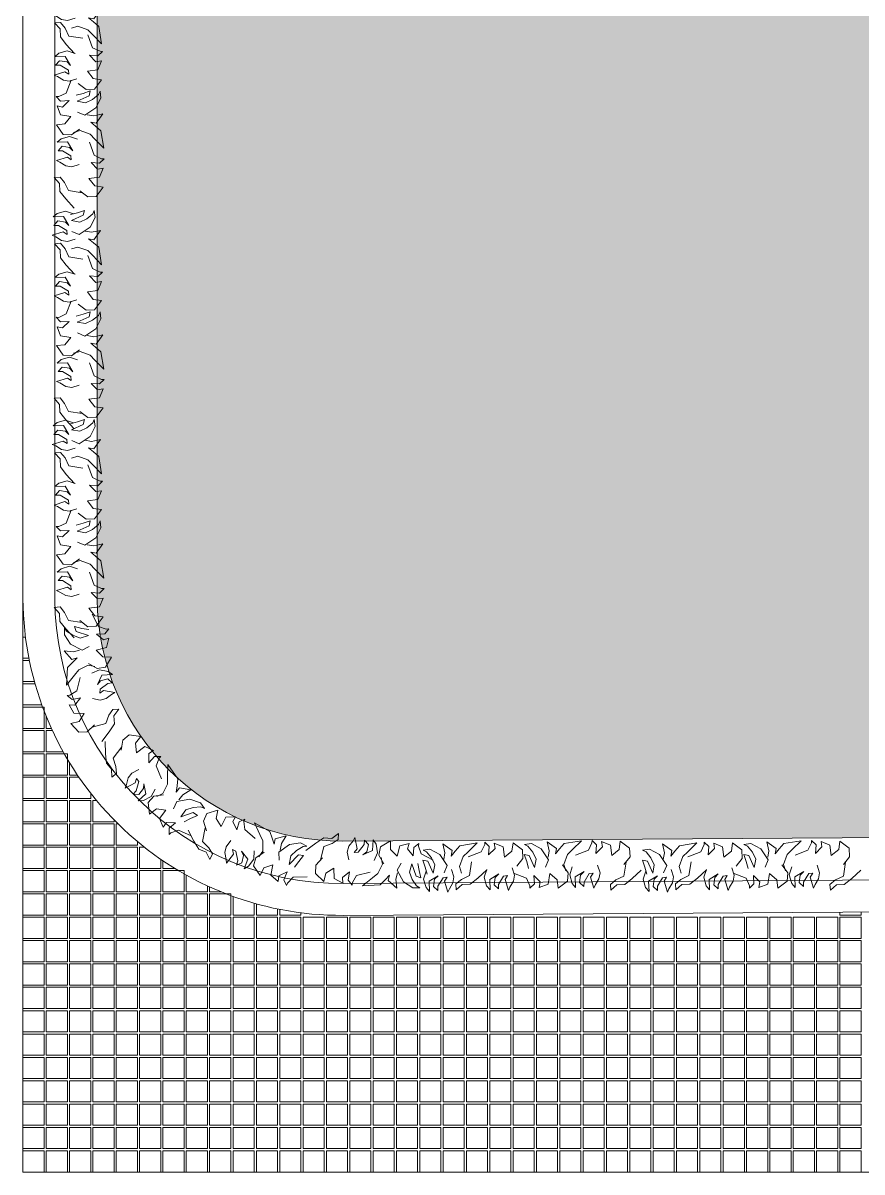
# Model space of a CAD drawing. Header units: millimetres. Extents: x -225363 to 347188, y -782467 to 813415.
# Drawn here: x 3689 to 7643, y 5775 to 11188 of the extents above; entities that cross this region are included whole.
import ezdxf

# ---------------------------------------------------------------- set-up
doc = ezdxf.new("R2010")
doc.units = ezdxf.units.MM
doc.layers.add('Xref SCN', color=8, linetype='Continuous', lineweight=0)

# ---------------------------------------------------------------- blocks, each defined once
blk = doc.blocks.new('tre')
at = {"layer": 'Xref SCN', "ltscale": 100}
for points in [[(220, 3680), (-60, 3640), (-140, 3480), (-230, 3370), (-350, 3380), (-240, 3500), (-230, 3660), (-110, 3810), (60, 3990)], [(350, 2660), (450, 2920), (600, 2990), (650, 2990), (560, 3080), (390, 3070), (520, 3200), (630, 3180), (560, 3360), (350, 3390), (470, 3540), (640, 3560), (500, 3750), (330, 3760), (170, 3640)], [(150, 3110), (0, 3160), (-120, 3140), (-240, 3070), (-310, 3040), (-90, 2970), (-10, 3020), (-20, 2940), (-190, 2840), (-280, 2840), (-200, 2750), (-50, 2770), (20, 2840), (-90, 2660), (-300, 2670), (-220, 2600), (-50, 2550), (110, 2600)], [(300, 2110), (430, 2130), (610, 2090), (480, 2280), (370, 2260), (470, 2340), (580, 2430), (640, 2780), (460, 2600), (360, 2500), (160, 2430), (30, 2470)], [(-30, 1420), (-130, 1680), (-280, 1750), (-330, 1750), (-240, 1840), (-70, 1830), (-200, 1960), (-310, 1940), (-240, 2120), (-30, 2150), (-150, 2300), (-320, 2320), (-180, 2510), (-10, 2520), (150, 2400)], [(70, 1720), (210, 1680), (350, 1630), (330, 1730), (90, 1840), (260, 1870), (400, 1800), (520, 1700), (550, 1630), (570, 1770), (470, 1970), (250, 2120), (100, 2060)], [(80, 1390), (-70, 1440), (-190, 1420), (-310, 1350), (-380, 1320), (-160, 1250), (-80, 1300), (-90, 1220), (-260, 1120), (-350, 1120), (-270, 1030), (-120, 1050), (-50, 1120), (-160, 940), (-370, 950), (-290, 880), (-120, 830), (40, 880)], [(290, 500), (390, 760), (540, 830), (590, 830), (500, 920), (330, 910), (460, 1040), (570, 1020), (500, 1200), (290, 1230), (410, 1380), (580, 1400), (440, 1590), (270, 1600), (110, 1480)], [(190, 570), (-90, 530), (-170, 370), (-260, 260), (-380, 270), (-270, 390), (-260, 550), (-140, 700), (30, 880)], [(230, 10), (360, 30), (540, -10), (410, 180), (300, 160), (400, 240), (510, 330), (570, 680), (390, 500), (290, 400), (90, 330), (-40, 370)], [(30, 170), (-120, 220), (-240, 200), (-360, 130), (-430, 100), (-210, 30), (-130, 80), (-140, 0), (-310, -100), (-400, -100), (-320, -190), (-170, -170), (-100, -100), (-210, -280), (-420, -270), (-340, -340), (-170, -390), (-10, -340)], [(-70, -320), (70, -360), (210, -410), (190, -310), (-50, -200), (120, -170), (260, -240), (380, -340), (410, -410), (430, -270), (330, -70), (110, 80), (-40, 20)]]:
    blk.add_lwpolyline(points, dxfattribs=at)
blk = doc.blocks.new('A$Cf999fc33')
at = {"layer": 'Xref SCN', "ltscale": 100}
for points in [[(73.8, 192), (72.9, 226.1), (69.8, 260.7), (91.3, 250.4), (102.2, 189.5), (118.9, 226.3), (111.2, 262.2), (95.5, 295.2), (81.4, 306.1), (114.3, 302.5), (153.8, 268.1), (175, 209.5), (152.7, 179)], [(175.7, 221.4), (187.8, 249.7), (189.2, 292.9), (224.7, 252.3), (213.8, 228.5), (237.7, 246.5), (264.5, 266.2), (347.4, 259.4), (296.1, 229.1), (267.6, 212.3), (240.1, 171), (241.5, 139.2)], [(303.3, 200.7), (368.1, 208.2), (392.7, 238.1), (395.6, 249.5), (410.7, 223.8), (398.6, 185.8), (435.6, 207.7), (437.5, 233.8), (474.2, 207.5), (468.8, 158.1), (509.8, 176.6), (524.2, 214), (559.1, 171.1), (551.5, 132), (515, 102.7)], [(0, 186.8), (53.1, 149), (60.2, 110.9), (57.3, 99.6), (83, 114.7), (90.6, 153.9), (112.5, 116.8), (101.6, 93), (146.5, 98.4), (165.5, 144.3), (192.5, 108.3), (187.1, 68.6), (238.4, 89.3), (250.5, 127.2), (232.7, 170.5)], [(393.6, 129.1), (396.2, 92.2), (384.7, 66.1), (361.8, 43), (350.9, 28.9), (347.9, 82.9), (363.9, 98.1), (345.2, 100.5), (312.6, 67.8), (307.4, 47.4), (291.6, 70.7), (304.9, 103.6), (324.8, 115.4), (277.6, 100.9), (267.6, 52.7), (256.4, 75), (255, 116.4), (275.7, 149.8)], [(526.9, 111.7), (501.6, 50.6), (460.6, 41.8), (430.4, 27.8), (425.7, 0), (459.3, 17.9), (496.2, 10.9), (537.2, 29.3), (587.9, 57.4)]]:
    blk.add_lwpolyline(points, dxfattribs=at)
blk = doc.blocks.new('A$C997e597b')
at = {"layer": 'Xref SCN', "ltscale": 3}
for points in [[(0.7, 2698.9), (0.7, 0)], [(28.8, 2420), (0.7, 2420), (0.7, 2520), (12.6, 2520)], [(54.7, 2310), (0.7, 2310), (0.7, 2410), (30.8, 2410)], [(89.7, 2200), (0.7, 2200), (0.7, 2300), (57.5, 2300)], [(134.4, 2090), (110.7, 2090), (110.7, 2145.1)], [(189.7, 1980), (110.7, 1980), (110.7, 2080), (138.9, 2080)], [(257.3, 1870), (220.7, 1870), (220.7, 1926.9)], [(320.7, 1782.9), (320.7, 1760), (220.7, 1760), (220.7, 1860), (264.1, 1860)], [(430.7, 1657.7), (430.7, 1650), (330.7, 1650), (330.7, 1750), (347.3, 1750)], [(540.7, 1556.4), (540.7, 1540), (440.7, 1540), (440.7, 1640), (448.4, 1640)], [(650.7, 1473), (650.7, 1430), (550.7, 1430), (550.7, 1530), (573.3, 1530)], [(716.9, 1430), (660.7, 1430), (660.7, 1466.2)], [(870.7, 1347.7), (870.7, 1320), (770.7, 1320), (770.7, 1398.6)], [(934.3, 1320), (880.7, 1320), (880.7, 1343.1)], [(1090.7, 1266.1), (1090.7, 1210), (990.7, 1210), (990.7, 1298.3)], [(1200.7, 1239.3), (1200.7, 1210), (1100.7, 1210), (1100.7, 1263.3)], [(1310.7, 1221), (1310.7, 1210), (1210.7, 1210), (1210.7, 1237.3)], [(3950.7, 1225.2), (3950.7, 1210), (3850.7, 1210), (3850.7, 1224.6)]]:
    blk.add_lwpolyline(points, dxfattribs=at)
for points in [[(0.7, 2190), (100.7, 2190), (100.7, 2090), (0.7, 2090)], [(0.7, 2080), (100.7, 2080), (100.7, 1980), (0.7, 1980)], [(0.7, 1970), (100.7, 1970), (100.7, 1870), (0.7, 1870)], [(110.7, 1970), (210.7, 1970), (210.7, 1870), (110.7, 1870)], [(0.7, 1860), (100.7, 1860), (100.7, 1760), (0.7, 1760)], [(110.7, 1860), (210.7, 1860), (210.7, 1760), (110.7, 1760)], [(0.7, 1750), (100.7, 1750), (100.7, 1650), (0.7, 1650)], [(110.7, 1750), (210.7, 1750), (210.7, 1650), (110.7, 1650)], [(220.7, 1750), (320.7, 1750), (320.7, 1650), (220.7, 1650)], [(0.7, 1640), (100.7, 1640), (100.7, 1540), (0.7, 1540)], [(110.7, 1640), (210.7, 1640), (210.7, 1540), (110.7, 1540)], [(220.7, 1640), (320.7, 1640), (320.7, 1540), (220.7, 1540)], [(330.7, 1640), (430.7, 1640), (430.7, 1540), (330.7, 1540)], [(0.7, 1530), (100.7, 1530), (100.7, 1430), (0.7, 1430)], [(110.7, 1530), (210.7, 1530), (210.7, 1430), (110.7, 1430)], [(220.7, 1530), (320.7, 1530), (320.7, 1430), (220.7, 1430)], [(330.7, 1530), (430.7, 1530), (430.7, 1430), (330.7, 1430)], [(440.7, 1530), (540.7, 1530), (540.7, 1430), (440.7, 1430)], [(0.7, 1420), (100.7, 1420), (100.7, 1320), (0.7, 1320)], [(110.7, 1420), (210.7, 1420), (210.7, 1320), (110.7, 1320)], [(220.7, 1420), (320.7, 1420), (320.7, 1320), (220.7, 1320)], [(330.7, 1420), (430.7, 1420), (430.7, 1320), (330.7, 1320)], [(440.7, 1420), (540.7, 1420), (540.7, 1320), (440.7, 1320)], [(550.7, 1420), (650.7, 1420), (650.7, 1320), (550.7, 1320)], [(660.7, 1420), (760.7, 1420), (760.7, 1320), (660.7, 1320)], [(0.7, 1310), (100.7, 1310), (100.7, 1210), (0.7, 1210)], [(110.7, 1310), (210.7, 1310), (210.7, 1210), (110.7, 1210)], [(220.7, 1310), (320.7, 1310), (320.7, 1210), (220.7, 1210)], [(330.7, 1310), (430.7, 1310), (430.7, 1210), (330.7, 1210)], [(440.7, 1310), (540.7, 1310), (540.7, 1210), (440.7, 1210)], [(550.7, 1310), (650.7, 1310), (650.7, 1210), (550.7, 1210)], [(660.7, 1310), (760.7, 1310), (760.7, 1210), (660.7, 1210)], [(770.7, 1310), (870.7, 1310), (870.7, 1210), (770.7, 1210)], [(880.7, 1310), (980.7, 1310), (980.7, 1210), (880.7, 1210)], [(0.7, 1200), (100.7, 1200), (100.7, 1100), (0.7, 1100)], [(110.7, 1200), (210.7, 1200), (210.7, 1100), (110.7, 1100)], [(220.7, 1200), (320.7, 1200), (320.7, 1100), (220.7, 1100)], [(330.7, 1200), (430.7, 1200), (430.7, 1100), (330.7, 1100)], [(440.7, 1200), (540.7, 1200), (540.7, 1100), (440.7, 1100)], [(550.7, 1200), (650.7, 1200), (650.7, 1100), (550.7, 1100)], [(660.7, 1200), (760.7, 1200), (760.7, 1100), (660.7, 1100)], [(770.7, 1200), (870.7, 1200), (870.7, 1100), (770.7, 1100)], [(880.7, 1200), (980.7, 1200), (980.7, 1100), (880.7, 1100)], [(990.7, 1200), (1090.7, 1200), (1090.7, 1100), (990.7, 1100)], [(1100.7, 1200), (1200.7, 1200), (1200.7, 1100), (1100.7, 1100)], [(1210.7, 1200), (1310.7, 1200), (1310.7, 1100), (1210.7, 1100)], [(1320.7, 1200), (1420.7, 1200), (1420.7, 1100), (1320.7, 1100)], [(1430.7, 1200), (1530.7, 1200), (1530.7, 1100), (1430.7, 1100)], [(1540.7, 1200), (1640.7, 1200), (1640.7, 1100), (1540.7, 1100)], [(1650.7, 1200), (1750.7, 1200), (1750.7, 1100), (1650.7, 1100)], [(1760.7, 1200), (1860.7, 1200), (1860.7, 1100), (1760.7, 1100)], [(1870.7, 1200), (1970.7, 1200), (1970.7, 1100), (1870.7, 1100)], [(1980.7, 1200), (2080.7, 1200), (2080.7, 1100), (1980.7, 1100)], [(2090.7, 1200), (2190.7, 1200), (2190.7, 1100), (2090.7, 1100)], [(2200.7, 1200), (2300.7, 1200), (2300.7, 1100), (2200.7, 1100)], [(2310.7, 1200), (2410.7, 1200), (2410.7, 1100), (2310.7, 1100)], [(2420.7, 1200), (2520.7, 1200), (2520.7, 1100), (2420.7, 1100)], [(2530.7, 1200), (2630.7, 1200), (2630.7, 1100), (2530.7, 1100)], [(2640.7, 1200), (2740.7, 1200), (2740.7, 1100), (2640.7, 1100)], [(2750.7, 1200), (2850.7, 1200), (2850.7, 1100), (2750.7, 1100)], [(2860.7, 1200), (2960.7, 1200), (2960.7, 1100), (2860.7, 1100)], [(2970.7, 1200), (3070.7, 1200), (3070.7, 1100), (2970.7, 1100)], [(3080.7, 1200), (3180.7, 1200), (3180.7, 1100), (3080.7, 1100)], [(3190.7, 1200), (3290.7, 1200), (3290.7, 1100), (3190.7, 1100)], [(3300.7, 1200), (3400.7, 1200), (3400.7, 1100), (3300.7, 1100)], [(3410.7, 1200), (3510.7, 1200), (3510.7, 1100), (3410.7, 1100)], [(3520.7, 1200), (3620.7, 1200), (3620.7, 1100), (3520.7, 1100)], [(3630.7, 1200), (3730.7, 1200), (3730.7, 1100), (3630.7, 1100)], [(3740.7, 1200), (3840.7, 1200), (3840.7, 1100), (3740.7, 1100)], [(3850.7, 1200), (3950.7, 1200), (3950.7, 1100), (3850.7, 1100)], [(0.7, 1090), (100.7, 1090), (100.7, 990), (0.7, 990)], [(110.7, 1090), (210.7, 1090), (210.7, 990), (110.7, 990)], [(220.7, 1090), (320.7, 1090), (320.7, 990), (220.7, 990)], [(330.7, 1090), (430.7, 1090), (430.7, 990), (330.7, 990)], [(440.7, 1090), (540.7, 1090), (540.7, 990), (440.7, 990)], [(550.7, 1090), (650.7, 1090), (650.7, 990), (550.7, 990)], [(660.7, 1090), (760.7, 1090), (760.7, 990), (660.7, 990)], [(770.7, 1090), (870.7, 1090), (870.7, 990), (770.7, 990)], [(880.7, 1090), (980.7, 1090), (980.7, 990), (880.7, 990)], [(990.7, 1090), (1090.7, 1090), (1090.7, 990), (990.7, 990)], [(1100.7, 1090), (1200.7, 1090), (1200.7, 990), (1100.7, 990)], [(1210.7, 1090), (1310.7, 1090), (1310.7, 990), (1210.7, 990)], [(1320.7, 1090), (1420.7, 1090), (1420.7, 990), (1320.7, 990)], [(1430.7, 1090), (1530.7, 1090), (1530.7, 990), (1430.7, 990)], [(1540.7, 1090), (1640.7, 1090), (1640.7, 990), (1540.7, 990)], [(1650.7, 1090), (1750.7, 1090), (1750.7, 990), (1650.7, 990)], [(1760.7, 1090), (1860.7, 1090), (1860.7, 990), (1760.7, 990)], [(1870.7, 1090), (1970.7, 1090), (1970.7, 990), (1870.7, 990)], [(1980.7, 1090), (2080.7, 1090), (2080.7, 990), (1980.7, 990)], [(2090.7, 1090), (2190.7, 1090), (2190.7, 990), (2090.7, 990)], [(2200.7, 1090), (2300.7, 1090), (2300.7, 990), (2200.7, 990)], [(2310.7, 1090), (2410.7, 1090), (2410.7, 990), (2310.7, 990)], [(2420.7, 1090), (2520.7, 1090), (2520.7, 990), (2420.7, 990)], [(2530.7, 1090), (2630.7, 1090), (2630.7, 990), (2530.7, 990)], [(2640.7, 1090), (2740.7, 1090), (2740.7, 990), (2640.7, 990)], [(2750.7, 1090), (2850.7, 1090), (2850.7, 990), (2750.7, 990)], [(2860.7, 1090), (2960.7, 1090), (2960.7, 990), (2860.7, 990)], [(2970.7, 1090), (3070.7, 1090), (3070.7, 990), (2970.7, 990)], [(3080.7, 1090), (3180.7, 1090), (3180.7, 990), (3080.7, 990)], [(3190.7, 1090), (3290.7, 1090), (3290.7, 990), (3190.7, 990)], [(3300.7, 1090), (3400.7, 1090), (3400.7, 990), (3300.7, 990)], [(3410.7, 1090), (3510.7, 1090), (3510.7, 990), (3410.7, 990)], [(3520.7, 1090), (3620.7, 1090), (3620.7, 990), (3520.7, 990)], [(3630.7, 1090), (3730.7, 1090), (3730.7, 990), (3630.7, 990)], [(3740.7, 1090), (3840.7, 1090), (3840.7, 990), (3740.7, 990)], [(3850.7, 1090), (3950.7, 1090), (3950.7, 990), (3850.7, 990)], [(0.7, 980), (100.7, 980), (100.7, 880), (0.7, 880)], [(110.7, 980), (210.7, 980), (210.7, 880), (110.7, 880)], [(220.7, 980), (320.7, 980), (320.7, 880), (220.7, 880)], [(330.7, 980), (430.7, 980), (430.7, 880), (330.7, 880)], [(440.7, 980), (540.7, 980), (540.7, 880), (440.7, 880)], [(550.7, 980), (650.7, 980), (650.7, 880), (550.7, 880)], [(660.7, 980), (760.7, 980), (760.7, 880), (660.7, 880)], [(770.7, 980), (870.7, 980), (870.7, 880), (770.7, 880)], [(880.7, 980), (980.7, 980), (980.7, 880), (880.7, 880)], [(990.7, 980), (1090.7, 980), (1090.7, 880), (990.7, 880)], [(1100.7, 980), (1200.7, 980), (1200.7, 880), (1100.7, 880)], [(1210.7, 980), (1310.7, 980), (1310.7, 880), (1210.7, 880)], [(1320.7, 980), (1420.7, 980), (1420.7, 880), (1320.7, 880)], [(1430.7, 980), (1530.7, 980), (1530.7, 880), (1430.7, 880)], [(1540.7, 980), (1640.7, 980), (1640.7, 880), (1540.7, 880)], [(1650.7, 980), (1750.7, 980), (1750.7, 880), (1650.7, 880)], [(1760.7, 980), (1860.7, 980), (1860.7, 880), (1760.7, 880)], [(1870.7, 980), (1970.7, 980), (1970.7, 880), (1870.7, 880)], [(1980.7, 980), (2080.7, 980), (2080.7, 880), (1980.7, 880)], [(2090.7, 980), (2190.7, 980), (2190.7, 880), (2090.7, 880)], [(2200.7, 980), (2300.7, 980), (2300.7, 880), (2200.7, 880)], [(2310.7, 980), (2410.7, 980), (2410.7, 880), (2310.7, 880)], [(2420.7, 980), (2520.7, 980), (2520.7, 880), (2420.7, 880)], [(2530.7, 980), (2630.7, 980), (2630.7, 880), (2530.7, 880)], [(2640.7, 980), (2740.7, 980), (2740.7, 880), (2640.7, 880)], [(2750.7, 980), (2850.7, 980), (2850.7, 880), (2750.7, 880)], [(2860.7, 980), (2960.7, 980), (2960.7, 880), (2860.7, 880)], [(2970.7, 980), (3070.7, 980), (3070.7, 880), (2970.7, 880)], [(3080.7, 980), (3180.7, 980), (3180.7, 880), (3080.7, 880)], [(3190.7, 980), (3290.7, 980), (3290.7, 880), (3190.7, 880)], [(3300.7, 980), (3400.7, 980), (3400.7, 880), (3300.7, 880)], [(3410.7, 980), (3510.7, 980), (3510.7, 880), (3410.7, 880)], [(3520.7, 980), (3620.7, 980), (3620.7, 880), (3520.7, 880)], [(3630.7, 980), (3730.7, 980), (3730.7, 880), (3630.7, 880)], [(3740.7, 980), (3840.7, 980), (3840.7, 880), (3740.7, 880)], [(3850.7, 980), (3950.7, 980), (3950.7, 880), (3850.7, 880)], [(0.7, 870), (100.7, 870), (100.7, 770), (0.7, 770)], [(110.7, 870), (210.7, 870), (210.7, 770), (110.7, 770)], [(220.7, 870), (320.7, 870), (320.7, 770), (220.7, 770)], [(330.7, 870), (430.7, 870), (430.7, 770), (330.7, 770)], [(440.7, 870), (540.7, 870), (540.7, 770), (440.7, 770)], [(550.7, 870), (650.7, 870), (650.7, 770), (550.7, 770)], [(660.7, 870), (760.7, 870), (760.7, 770), (660.7, 770)], [(770.7, 870), (870.7, 870), (870.7, 770), (770.7, 770)], [(880.7, 870), (980.7, 870), (980.7, 770), (880.7, 770)], [(990.7, 870), (1090.7, 870), (1090.7, 770), (990.7, 770)], [(1100.7, 870), (1200.7, 870), (1200.7, 770), (1100.7, 770)], [(1210.7, 870), (1310.7, 870), (1310.7, 770), (1210.7, 770)], [(1320.7, 870), (1420.7, 870), (1420.7, 770), (1320.7, 770)], [(1430.7, 870), (1530.7, 870), (1530.7, 770), (1430.7, 770)], [(1540.7, 870), (1640.7, 870), (1640.7, 770), (1540.7, 770)], [(1650.7, 870), (1750.7, 870), (1750.7, 770), (1650.7, 770)], [(1760.7, 870), (1860.7, 870), (1860.7, 770), (1760.7, 770)], [(1870.7, 870), (1970.7, 870), (1970.7, 770), (1870.7, 770)], [(1980.7, 870), (2080.7, 870), (2080.7, 770), (1980.7, 770)], [(2090.7, 870), (2190.7, 870), (2190.7, 770), (2090.7, 770)], [(2200.7, 870), (2300.7, 870), (2300.7, 770), (2200.7, 770)], [(2310.7, 870), (2410.7, 870), (2410.7, 770), (2310.7, 770)], [(2420.7, 870), (2520.7, 870), (2520.7, 770), (2420.7, 770)], [(2530.7, 870), (2630.7, 870), (2630.7, 770), (2530.7, 770)], [(2640.7, 870), (2740.7, 870), (2740.7, 770), (2640.7, 770)], [(2750.7, 870), (2850.7, 870), (2850.7, 770), (2750.7, 770)], [(2860.7, 870), (2960.7, 870), (2960.7, 770), (2860.7, 770)], [(2970.7, 870), (3070.7, 870), (3070.7, 770), (2970.7, 770)], [(3080.7, 870), (3180.7, 870), (3180.7, 770), (3080.7, 770)], [(3190.7, 870), (3290.7, 870), (3290.7, 770), (3190.7, 770)], [(3300.7, 870), (3400.7, 870), (3400.7, 770), (3300.7, 770)], [(3410.7, 870), (3510.7, 870), (3510.7, 770), (3410.7, 770)], [(3520.7, 870), (3620.7, 870), (3620.7, 770), (3520.7, 770)], [(3630.7, 870), (3730.7, 870), (3730.7, 770), (3630.7, 770)], [(3740.7, 870), (3840.7, 870), (3840.7, 770), (3740.7, 770)], [(3850.7, 870), (3950.7, 870), (3950.7, 770), (3850.7, 770)], [(0.7, 760), (100.7, 760), (100.7, 660), (0.7, 660)], [(110.7, 760), (210.7, 760), (210.7, 660), (110.7, 660)], [(220.7, 760), (320.7, 760), (320.7, 660), (220.7, 660)], [(330.7, 760), (430.7, 760), (430.7, 660), (330.7, 660)], [(440.7, 760), (540.7, 760), (540.7, 660), (440.7, 660)], [(550.7, 760), (650.7, 760), (650.7, 660), (550.7, 660)], [(660.7, 760), (760.7, 760), (760.7, 660), (660.7, 660)], [(770.7, 760), (870.7, 760), (870.7, 660), (770.7, 660)], [(880.7, 760), (980.7, 760), (980.7, 660), (880.7, 660)], [(990.7, 760), (1090.7, 760), (1090.7, 660), (990.7, 660)], [(1100.7, 760), (1200.7, 760), (1200.7, 660), (1100.7, 660)], [(1210.7, 760), (1310.7, 760), (1310.7, 660), (1210.7, 660)], [(1320.7, 760), (1420.7, 760), (1420.7, 660), (1320.7, 660)], [(1430.7, 760), (1530.7, 760), (1530.7, 660), (1430.7, 660)], [(1540.7, 760), (1640.7, 760), (1640.7, 660), (1540.7, 660)], [(1650.7, 760), (1750.7, 760), (1750.7, 660), (1650.7, 660)], [(1760.7, 760), (1860.7, 760), (1860.7, 660), (1760.7, 660)], [(1870.7, 760), (1970.7, 760), (1970.7, 660), (1870.7, 660)], [(1980.7, 760), (2080.7, 760), (2080.7, 660), (1980.7, 660)], [(2090.7, 760), (2190.7, 760), (2190.7, 660), (2090.7, 660)], [(2200.7, 760), (2300.7, 760), (2300.7, 660), (2200.7, 660)], [(2310.7, 760), (2410.7, 760), (2410.7, 660), (2310.7, 660)], [(2420.7, 760), (2520.7, 760), (2520.7, 660), (2420.7, 660)], [(2530.7, 760), (2630.7, 760), (2630.7, 660), (2530.7, 660)], [(2640.7, 760), (2740.7, 760), (2740.7, 660), (2640.7, 660)], [(2750.7, 760), (2850.7, 760), (2850.7, 660), (2750.7, 660)], [(2860.7, 760), (2960.7, 760), (2960.7, 660), (2860.7, 660)], [(2970.7, 760), (3070.7, 760), (3070.7, 660), (2970.7, 660)], [(3080.7, 760), (3180.7, 760), (3180.7, 660), (3080.7, 660)], [(3190.7, 760), (3290.7, 760), (3290.7, 660), (3190.7, 660)], [(3300.7, 760), (3400.7, 760), (3400.7, 660), (3300.7, 660)], [(3410.7, 760), (3510.7, 760), (3510.7, 660), (3410.7, 660)], [(3520.7, 760), (3620.7, 760), (3620.7, 660), (3520.7, 660)], [(3630.7, 760), (3730.7, 760), (3730.7, 660), (3630.7, 660)], [(3740.7, 760), (3840.7, 760), (3840.7, 660), (3740.7, 660)], [(3850.7, 760), (3950.7, 760), (3950.7, 660), (3850.7, 660)], [(0.7, 650), (100.7, 650), (100.7, 550), (0.7, 550)], [(110.7, 650), (210.7, 650), (210.7, 550), (110.7, 550)], [(220.7, 650), (320.7, 650), (320.7, 550), (220.7, 550)], [(330.7, 650), (430.7, 650), (430.7, 550), (330.7, 550)], [(440.7, 650), (540.7, 650), (540.7, 550), (440.7, 550)], [(550.7, 650), (650.7, 650), (650.7, 550), (550.7, 550)], [(660.7, 650), (760.7, 650), (760.7, 550), (660.7, 550)], [(770.7, 650), (870.7, 650), (870.7, 550), (770.7, 550)], [(880.7, 650), (980.7, 650), (980.7, 550), (880.7, 550)], [(990.7, 650), (1090.7, 650), (1090.7, 550), (990.7, 550)], [(1100.7, 650), (1200.7, 650), (1200.7, 550), (1100.7, 550)], [(1210.7, 650), (1310.7, 650), (1310.7, 550), (1210.7, 550)], [(1320.7, 650), (1420.7, 650), (1420.7, 550), (1320.7, 550)], [(1430.7, 650), (1530.7, 650), (1530.7, 550), (1430.7, 550)], [(1540.7, 650), (1640.7, 650), (1640.7, 550), (1540.7, 550)], [(1650.7, 650), (1750.7, 650), (1750.7, 550), (1650.7, 550)], [(1760.7, 650), (1860.7, 650), (1860.7, 550), (1760.7, 550)], [(1870.7, 650), (1970.7, 650), (1970.7, 550), (1870.7, 550)], [(1980.7, 650), (2080.7, 650), (2080.7, 550), (1980.7, 550)], [(2090.7, 650), (2190.7, 650), (2190.7, 550), (2090.7, 550)], [(2200.7, 650), (2300.7, 650), (2300.7, 550), (2200.7, 550)], [(2310.7, 650), (2410.7, 650), (2410.7, 550), (2310.7, 550)], [(2420.7, 650), (2520.7, 650), (2520.7, 550), (2420.7, 550)], [(2530.7, 650), (2630.7, 650), (2630.7, 550), (2530.7, 550)], [(2640.7, 650), (2740.7, 650), (2740.7, 550), (2640.7, 550)], [(2750.7, 650), (2850.7, 650), (2850.7, 550), (2750.7, 550)], [(2860.7, 650), (2960.7, 650), (2960.7, 550), (2860.7, 550)], [(2970.7, 650), (3070.7, 650), (3070.7, 550), (2970.7, 550)], [(3080.7, 650), (3180.7, 650), (3180.7, 550), (3080.7, 550)], [(3190.7, 650), (3290.7, 650), (3290.7, 550), (3190.7, 550)], [(3300.7, 650), (3400.7, 650), (3400.7, 550), (3300.7, 550)], [(3410.7, 650), (3510.7, 650), (3510.7, 550), (3410.7, 550)], [(3520.7, 650), (3620.7, 650), (3620.7, 550), (3520.7, 550)], [(3630.7, 650), (3730.7, 650), (3730.7, 550), (3630.7, 550)], [(3740.7, 650), (3840.7, 650), (3840.7, 550), (3740.7, 550)], [(3850.7, 650), (3950.7, 650), (3950.7, 550), (3850.7, 550)], [(0.7, 540), (100.7, 540), (100.7, 440), (0.7, 440)], [(110.7, 540), (210.7, 540), (210.7, 440), (110.7, 440)], [(220.7, 540), (320.7, 540), (320.7, 440), (220.7, 440)], [(330.7, 540), (430.7, 540), (430.7, 440), (330.7, 440)], [(440.7, 540), (540.7, 540), (540.7, 440), (440.7, 440)], [(550.7, 540), (650.7, 540), (650.7, 440), (550.7, 440)], [(660.7, 540), (760.7, 540), (760.7, 440), (660.7, 440)], [(770.7, 540), (870.7, 540), (870.7, 440), (770.7, 440)], [(880.7, 540), (980.7, 540), (980.7, 440), (880.7, 440)], [(990.7, 540), (1090.7, 540), (1090.7, 440), (990.7, 440)], [(1100.7, 540), (1200.7, 540), (1200.7, 440), (1100.7, 440)], [(1210.7, 540), (1310.7, 540), (1310.7, 440), (1210.7, 440)], [(1320.7, 540), (1420.7, 540), (1420.7, 440), (1320.7, 440)], [(1430.7, 540), (1530.7, 540), (1530.7, 440), (1430.7, 440)], [(1540.7, 540), (1640.7, 540), (1640.7, 440), (1540.7, 440)], [(1650.7, 540), (1750.7, 540), (1750.7, 440), (1650.7, 440)], [(1760.7, 540), (1860.7, 540), (1860.7, 440), (1760.7, 440)], [(1870.7, 540), (1970.7, 540), (1970.7, 440), (1870.7, 440)], [(1980.7, 540), (2080.7, 540), (2080.7, 440), (1980.7, 440)], [(2090.7, 540), (2190.7, 540), (2190.7, 440), (2090.7, 440)], [(2200.7, 540), (2300.7, 540), (2300.7, 440), (2200.7, 440)], [(2310.7, 540), (2410.7, 540), (2410.7, 440), (2310.7, 440)], [(2420.7, 540), (2520.7, 540), (2520.7, 440), (2420.7, 440)], [(2530.7, 540), (2630.7, 540), (2630.7, 440), (2530.7, 440)], [(2640.7, 540), (2740.7, 540), (2740.7, 440), (2640.7, 440)], [(2750.7, 540), (2850.7, 540), (2850.7, 440), (2750.7, 440)], [(2860.7, 540), (2960.7, 540), (2960.7, 440), (2860.7, 440)], [(2970.7, 540), (3070.7, 540), (3070.7, 440), (2970.7, 440)], [(3080.7, 540), (3180.7, 540), (3180.7, 440), (3080.7, 440)], [(3190.7, 540), (3290.7, 540), (3290.7, 440), (3190.7, 440)], [(3300.7, 540), (3400.7, 540), (3400.7, 440), (3300.7, 440)], [(3410.7, 540), (3510.7, 540), (3510.7, 440), (3410.7, 440)], [(3520.7, 540), (3620.7, 540), (3620.7, 440), (3520.7, 440)], [(3630.7, 540), (3730.7, 540), (3730.7, 440), (3630.7, 440)], [(3740.7, 540), (3840.7, 540), (3840.7, 440), (3740.7, 440)], [(3850.7, 540), (3950.7, 540), (3950.7, 440), (3850.7, 440)], [(0.7, 430), (100.7, 430), (100.7, 330), (0.7, 330)], [(110.7, 430), (210.7, 430), (210.7, 330), (110.7, 330)], [(220.7, 430), (320.7, 430), (320.7, 330), (220.7, 330)], [(330.7, 430), (430.7, 430), (430.7, 330), (330.7, 330)], [(440.7, 430), (540.7, 430), (540.7, 330), (440.7, 330)], [(550.7, 430), (650.7, 430), (650.7, 330), (550.7, 330)], [(660.7, 430), (760.7, 430), (760.7, 330), (660.7, 330)], [(770.7, 430), (870.7, 430), (870.7, 330), (770.7, 330)], [(880.7, 430), (980.7, 430), (980.7, 330), (880.7, 330)], [(990.7, 430), (1090.7, 430), (1090.7, 330), (990.7, 330)], [(1100.7, 430), (1200.7, 430), (1200.7, 330), (1100.7, 330)], [(1210.7, 430), (1310.7, 430), (1310.7, 330), (1210.7, 330)], [(1320.7, 430), (1420.7, 430), (1420.7, 330), (1320.7, 330)], [(1430.7, 430), (1530.7, 430), (1530.7, 330), (1430.7, 330)], [(1540.7, 430), (1640.7, 430), (1640.7, 330), (1540.7, 330)], [(1650.7, 430), (1750.7, 430), (1750.7, 330), (1650.7, 330)], [(1760.7, 430), (1860.7, 430), (1860.7, 330), (1760.7, 330)], [(1870.7, 430), (1970.7, 430), (1970.7, 330), (1870.7, 330)], [(1980.7, 430), (2080.7, 430), (2080.7, 330), (1980.7, 330)], [(2090.7, 430), (2190.7, 430), (2190.7, 330), (2090.7, 330)], [(2200.7, 430), (2300.7, 430), (2300.7, 330), (2200.7, 330)], [(2310.7, 430), (2410.7, 430), (2410.7, 330), (2310.7, 330)], [(2420.7, 430), (2520.7, 430), (2520.7, 330), (2420.7, 330)], [(2530.7, 430), (2630.7, 430), (2630.7, 330), (2530.7, 330)], [(2640.7, 430), (2740.7, 430), (2740.7, 330), (2640.7, 330)], [(2750.7, 430), (2850.7, 430), (2850.7, 330), (2750.7, 330)], [(2860.7, 430), (2960.7, 430), (2960.7, 330), (2860.7, 330)], [(2970.7, 430), (3070.7, 430), (3070.7, 330), (2970.7, 330)], [(3080.7, 430), (3180.7, 430), (3180.7, 330), (3080.7, 330)], [(3190.7, 430), (3290.7, 430), (3290.7, 330), (3190.7, 330)], [(3300.7, 430), (3400.7, 430), (3400.7, 330), (3300.7, 330)], [(3410.7, 430), (3510.7, 430), (3510.7, 330), (3410.7, 330)], [(3520.7, 430), (3620.7, 430), (3620.7, 330), (3520.7, 330)], [(3630.7, 430), (3730.7, 430), (3730.7, 330), (3630.7, 330)], [(3740.7, 430), (3840.7, 430), (3840.7, 330), (3740.7, 330)], [(3850.7, 430), (3950.7, 430), (3950.7, 330), (3850.7, 330)], [(0.7, 320), (100.7, 320), (100.7, 220), (0.7, 220)], [(110.7, 320), (210.7, 320), (210.7, 220), (110.7, 220)], [(220.7, 320), (320.7, 320), (320.7, 220), (220.7, 220)], [(330.7, 320), (430.7, 320), (430.7, 220), (330.7, 220)], [(440.7, 320), (540.7, 320), (540.7, 220), (440.7, 220)], [(550.7, 320), (650.7, 320), (650.7, 220), (550.7, 220)], [(660.7, 320), (760.7, 320), (760.7, 220), (660.7, 220)], [(770.7, 320), (870.7, 320), (870.7, 220), (770.7, 220)], [(880.7, 320), (980.7, 320), (980.7, 220), (880.7, 220)], [(990.7, 320), (1090.7, 320), (1090.7, 220), (990.7, 220)], [(1100.7, 320), (1200.7, 320), (1200.7, 220), (1100.7, 220)], [(1210.7, 320), (1310.7, 320), (1310.7, 220), (1210.7, 220)], [(1320.7, 320), (1420.7, 320), (1420.7, 220), (1320.7, 220)], [(1430.7, 320), (1530.7, 320), (1530.7, 220), (1430.7, 220)], [(1540.7, 320), (1640.7, 320), (1640.7, 220), (1540.7, 220)], [(1650.7, 320), (1750.7, 320), (1750.7, 220), (1650.7, 220)], [(1760.7, 320), (1860.7, 320), (1860.7, 220), (1760.7, 220)], [(1870.7, 320), (1970.7, 320), (1970.7, 220), (1870.7, 220)], [(1980.7, 320), (2080.7, 320), (2080.7, 220), (1980.7, 220)], [(2090.7, 320), (2190.7, 320), (2190.7, 220), (2090.7, 220)], [(2200.7, 320), (2300.7, 320), (2300.7, 220), (2200.7, 220)], [(2310.7, 320), (2410.7, 320), (2410.7, 220), (2310.7, 220)], [(2420.7, 320), (2520.7, 320), (2520.7, 220), (2420.7, 220)], [(2530.7, 320), (2630.7, 320), (2630.7, 220), (2530.7, 220)], [(2640.7, 320), (2740.7, 320), (2740.7, 220), (2640.7, 220)], [(2750.7, 320), (2850.7, 320), (2850.7, 220), (2750.7, 220)], [(2860.7, 320), (2960.7, 320), (2960.7, 220), (2860.7, 220)], [(2970.7, 320), (3070.7, 320), (3070.7, 220), (2970.7, 220)], [(3080.7, 320), (3180.7, 320), (3180.7, 220), (3080.7, 220)], [(3190.7, 320), (3290.7, 320), (3290.7, 220), (3190.7, 220)], [(3300.7, 320), (3400.7, 320), (3400.7, 220), (3300.7, 220)], [(3410.7, 320), (3510.7, 320), (3510.7, 220), (3410.7, 220)], [(3520.7, 320), (3620.7, 320), (3620.7, 220), (3520.7, 220)], [(3630.7, 320), (3730.7, 320), (3730.7, 220), (3630.7, 220)], [(3740.7, 320), (3840.7, 320), (3840.7, 220), (3740.7, 220)], [(3850.7, 320), (3950.7, 320), (3950.7, 220), (3850.7, 220)], [(0.7, 210), (100.7, 210), (100.7, 110), (0.7, 110)], [(110.7, 210), (210.7, 210), (210.7, 110), (110.7, 110)], [(220.7, 210), (320.7, 210), (320.7, 110), (220.7, 110)], [(330.7, 210), (430.7, 210), (430.7, 110), (330.7, 110)], [(440.7, 210), (540.7, 210), (540.7, 110), (440.7, 110)], [(550.7, 210), (650.7, 210), (650.7, 110), (550.7, 110)], [(660.7, 210), (760.7, 210), (760.7, 110), (660.7, 110)], [(770.7, 210), (870.7, 210), (870.7, 110), (770.7, 110)], [(880.7, 210), (980.7, 210), (980.7, 110), (880.7, 110)], [(990.7, 210), (1090.7, 210), (1090.7, 110), (990.7, 110)], [(1100.7, 210), (1200.7, 210), (1200.7, 110), (1100.7, 110)], [(1210.7, 210), (1310.7, 210), (1310.7, 110), (1210.7, 110)], [(1320.7, 210), (1420.7, 210), (1420.7, 110), (1320.7, 110)], [(1430.7, 210), (1530.7, 210), (1530.7, 110), (1430.7, 110)], [(1540.7, 210), (1640.7, 210), (1640.7, 110), (1540.7, 110)], [(1650.7, 210), (1750.7, 210), (1750.7, 110), (1650.7, 110)], [(1760.7, 210), (1860.7, 210), (1860.7, 110), (1760.7, 110)], [(1870.7, 210), (1970.7, 210), (1970.7, 110), (1870.7, 110)], [(1980.7, 210), (2080.7, 210), (2080.7, 110), (1980.7, 110)], [(2090.7, 210), (2190.7, 210), (2190.7, 110), (2090.7, 110)], [(2200.7, 210), (2300.7, 210), (2300.7, 110), (2200.7, 110)], [(2310.7, 210), (2410.7, 210), (2410.7, 110), (2310.7, 110)], [(2420.7, 210), (2520.7, 210), (2520.7, 110), (2420.7, 110)], [(2530.7, 210), (2630.7, 210), (2630.7, 110), (2530.7, 110)], [(2640.7, 210), (2740.7, 210), (2740.7, 110), (2640.7, 110)], [(2750.7, 210), (2850.7, 210), (2850.7, 110), (2750.7, 110)], [(2860.7, 210), (2960.7, 210), (2960.7, 110), (2860.7, 110)], [(2970.7, 210), (3070.7, 210), (3070.7, 110), (2970.7, 110)], [(3080.7, 210), (3180.7, 210), (3180.7, 110), (3080.7, 110)], [(3190.7, 210), (3290.7, 210), (3290.7, 110), (3190.7, 110)], [(3300.7, 210), (3400.7, 210), (3400.7, 110), (3300.7, 110)], [(3410.7, 210), (3510.7, 210), (3510.7, 110), (3410.7, 110)], [(3520.7, 210), (3620.7, 210), (3620.7, 110), (3520.7, 110)], [(3630.7, 210), (3730.7, 210), (3730.7, 110), (3630.7, 110)], [(3740.7, 210), (3840.7, 210), (3840.7, 110), (3740.7, 110)], [(3850.7, 210), (3950.7, 210), (3950.7, 110), (3850.7, 110)], [(0.7, 100), (100.7, 100), (100.7, 0), (0.7, 0)], [(110.7, 100), (210.7, 100), (210.7, 0), (110.7, 0)], [(220.7, 100), (320.7, 100), (320.7, 0), (220.7, 0)], [(330.7, 100), (430.7, 100), (430.7, 0), (330.7, 0)], [(440.7, 100), (540.7, 100), (540.7, 0), (440.7, 0)], [(550.7, 100), (650.7, 100), (650.7, 0), (550.7, 0)], [(660.7, 100), (760.7, 100), (760.7, 0), (660.7, 0)], [(770.7, 100), (870.7, 100), (870.7, 0), (770.7, 0)], [(880.7, 100), (980.7, 100), (980.7, 0), (880.7, 0)], [(990.7, 100), (1090.7, 100), (1090.7, 0), (990.7, 0)], [(1100.7, 100), (1200.7, 100), (1200.7, 0), (1100.7, 0)], [(1210.7, 100), (1310.7, 100), (1310.7, 0), (1210.7, 0)], [(1320.7, 100), (1420.7, 100), (1420.7, 0), (1320.7, 0)], [(1430.7, 100), (1530.7, 100), (1530.7, 0), (1430.7, 0)], [(1540.7, 100), (1640.7, 100), (1640.7, 0), (1540.7, 0)], [(1650.7, 100), (1750.7, 100), (1750.7, 0), (1650.7, 0)], [(1760.7, 100), (1860.7, 100), (1860.7, 0), (1760.7, 0)], [(1870.7, 100), (1970.7, 100), (1970.7, 0), (1870.7, 0)], [(1980.7, 100), (2080.7, 100), (2080.7, 0), (1980.7, 0)], [(2090.7, 100), (2190.7, 100), (2190.7, 0), (2090.7, 0)], [(2200.7, 100), (2300.7, 100), (2300.7, 0), (2200.7, 0)], [(2310.7, 100), (2410.7, 100), (2410.7, 0), (2310.7, 0)], [(2420.7, 100), (2520.7, 100), (2520.7, 0), (2420.7, 0)], [(2530.7, 100), (2630.7, 100), (2630.7, 0), (2530.7, 0)], [(2640.7, 100), (2740.7, 100), (2740.7, 0), (2640.7, 0)], [(2750.7, 100), (2850.7, 100), (2850.7, 0), (2750.7, 0)], [(2860.7, 100), (2960.7, 100), (2960.7, 0), (2860.7, 0)], [(2970.7, 100), (3070.7, 100), (3070.7, 0), (2970.7, 0)], [(3080.7, 100), (3180.7, 100), (3180.7, 0), (3080.7, 0)], [(3190.7, 100), (3290.7, 100), (3290.7, 0), (3190.7, 0)], [(3300.7, 100), (3400.7, 100), (3400.7, 0), (3300.7, 0)], [(3410.7, 100), (3510.7, 100), (3510.7, 0), (3410.7, 0)], [(3520.7, 100), (3620.7, 100), (3620.7, 0), (3520.7, 0)], [(3630.7, 100), (3730.7, 100), (3730.7, 0), (3630.7, 0)], [(3740.7, 100), (3840.7, 100), (3840.7, 0), (3740.7, 0)], [(3850.7, 100), (3950.7, 100), (3950.7, 0), (3850.7, 0)]]:
    blk.add_lwpolyline(points, close=True, dxfattribs=at)
blk = doc.blocks.new('Xref SCN')
at = {"layer": 'Xref SCN', "ltscale": 3}
h = blk.add_hatch(dxfattribs=at)
h.set_pattern_fill('CROSS', color=256, scale=30, angle=197)
h.set_pattern_definition([(197, (-1424125.8, -442865.07), (-126.479246, -237.872866), [95.25, -285.75]), (287, (-1424185.26, -442833.45), (237.872866, -126.479246), [95.25, -285.75])])
edge = h.paths.add_edge_path()
edge.add_line((10158.3, 16567.3), (1851.3, 14451.4))
edge.add_arc((2136.7, 13337.4), 1150, 104.3699, 180.3856)
edge.add_line((986.8, 13329.7), (1035.4, 6105.3))
edge.add_arc((2185.4, 6113.1), 1150, 180.3856, 250.1333)
edge.add_arc((-23.6, -0.1), 5350, 54.441, 70.1333, ccw=False)
edge.add_arc((3168.4, 4685.8), 343.2, 256.3943, 333.3422)
edge.add_arc((7788.2, 2340.3), 4837.9, 44.3307, 153.0645, ccw=False)
edge.add_arc((13743.2, 8157.8), 3487.1, 224.3307, 435.8788)
edge.add_arc((16212.7, 17236.7), 5922.7, 187.71586, 254.13812, ccw=False)
edge.add_arc((10541.9, 16468.3), 200, 187.6327, 187.7159, ccw=False)
edge.add_arc((10195, 16421.9), 150, 7.6327, 104.1621)
edge = h.paths.add_edge_path()
edge.add_arc((-13757.9, 9268.2), 1150, 104.3599, 180.4403)
edge.add_line((-14907.8, 9259.4), (-14907.8, 2149))
edge.add_arc((-13757.9, 2157.9), 1150, 180.4403, 270.3856)
edge.add_line((-13750.1, 1007.9), (-6129, 1058.9))
edge.add_arc((-6136.7, 2208.8), 1150, 270.3859, 340.1337)
edge.add_arc((-23.6, -0.1), 5350, 110.6378, 160.1333, ccw=False)
edge.add_arc((-2314.5, 6082.8), 1150, 290.6378, 360.3856)
edge.add_line((-1164.6, 6090.5), (-1205.6, 12195.1))
edge.add_arc((-2355.6, 12187.3), 1150, 0.3856, 104.3599)
edge.add_line((-2640.8, 13301.4), (-14043.1, 10382.3))
edge = h.paths.add_edge_path()
edge.add_line((-13750.1, -8364.8), (-2217.8, -8288))
edge.add_arc((-2225.6, -7138), 1150, 270.3861, 360.3861)
edge.add_line((-1075.6, -7130.3), (-1082.5, -6105.5))
edge.add_arc((-2232.5, -6113.2), 1150, 0.3856, 70.1333)
edge.add_arc((-23.6, -0.1), 5350, 200.6378, 250.1333, ccw=False)
edge.add_arc((-6106.4, -2291.1), 1150, 20.6378, 90.3856)
edge.add_line((-6114.2, -1141.1), (-13765.6, -1192.1))
edge.add_arc((-13757.8, -2342), 1150, 90.3861, 180.441)
edge.add_line((-14907.8, -2350.9), (-14907.8, -7223.7))
edge.add_arc((-13757.9, -7214.9), 1150, 180.4404, 270.3856)
edge.add_arc((-13747.8, -8714.8), 350, 90.3818, 90.3856, ccw=False)
at = {"layer": 'Xref SCN'}
for points in [[(-13747.8, -8714.8), (-2215.5, -8638, 0.414214), (-725.6, -7127.9), (-732.5, -6103.1, 0.314089), (-1722.7, -4702.5, -0.219386), (-4702.7, -1762.4, 0.314089), (-6116.5, -791.1), (-13767.9, -842.1, 0.414214), (-15257.8, -2352.1), (-15257.8, -7224.9, 0.414214)], [(-13748.8, -8564.8), (-2216.5, -8488, 0.414214), (-875.6, -7128.9), (-882.5, -6104.2, 0.314089), (-1773.7, -4843.6, -0.219386), (-4843.1, -1815.2, 0.314089), (-6115.5, -941.1), (-13766.9, -992.1, 0.41432), (-15107.8, -2351.6), (-15107.8, -7224.4, 0.414107), (-13748.8, -8564.8, -0.000016)], [(-13750.1, -8364.8), (-2217.8, -8288, 0.414214), (-1075.6, -7130.3), (-1082.5, -6105.5, 0.314089), (-1841.7, -5031.7, -0.219386), (-5030.2, -1885.7, 0.314089), (-6114.2, -1141.1), (-13765.6, -1192.1, 0.414494), (-14907.8, -2350.9), (-14907.8, -7223.7, 0.413933), (-13750.1, -8364.8, -0.000016)]]:
    blk.add_lwpolyline(points, format="xyb", close=True, dxfattribs=at)
for points in [[(-15257.8, -9923.8), (23042.2, -9923.8), (23042.2, -6977.6)], [(-15257.8, -7224.9), (-15257.8, -9923.8)]]:
    blk.add_lwpolyline(points, dxfattribs=at)
at = {"layer": 'Xref SCN', "ltscale": 3}
blk.add_lwpolyline([(-15257.8, -7224.9), (-15257.8, -9923.8)], dxfattribs=at)
blk.add_blockref('A$C997e597b', (-15258.6, -9923.8), dxfattribs=at)
at = {"layer": 'Xref SCN', "xscale": -0.2340913466629827, "yscale": 0.2340913466629827, "zscale": 0.2340913466629827}
for p, rotation in [((-15018.7, -4448.6), 179.2799666287764), ((-15018.7, -5488.9), 179.2799666287764), ((-15018.7, -6473.8), 179.2799666287764), ((-13277.6, -8504.9), 269.2799666287764), ((-12242.7, -8504.9), 269.2799666287764)]:
    blk.add_blockref('tre', p, dxfattribs=dict(at, rotation=rotation))
at = {"layer": 'Xref SCN', "ltscale": 100, "xscale": -1}
for p, rotation in [((-14746.9, -7322.1), 81.96304642889908), ((-14627.4, -8433.8), 299.8306990692937), ((-14023.3, -8688.7), 326.1014037757695)]:
    blk.add_blockref('A$Cf999fc33', p, dxfattribs=dict(at, rotation=rotation))
at = {"layer": 'Xref SCN', "ltscale": 100, "rotation": 188.0369535711008}
blk.add_blockref('A$Cf999fc33', (-13349.9, -8270), dxfattribs=at)

msp = doc.modelspace()

# ---------------------------------------------------------------- block references
msp.add_blockref('Xref SCN', (18946.5, 15699))

doc.saveas('drawing.dxf')
